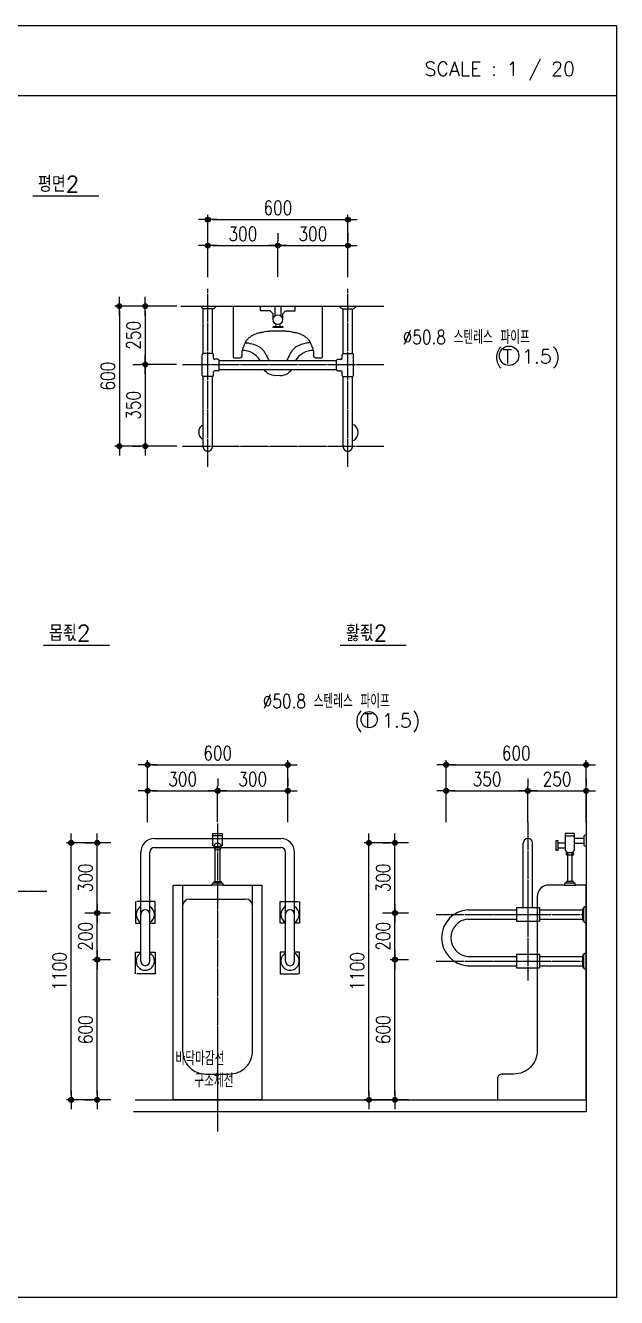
# Model space of a CAD drawing. Header units: inches. Extents: x -1249499 to 290957, y -589671 to 1013543.
# Drawn here: x -874768 to -873502, y 304207 to 306932 of the extents above; entities that cross this region are included whole.
import ezdxf

# ---------------------------------------------------------------- set-up
doc = ezdxf.new("R2010")
doc.units = ezdxf.units.IN
doc.header["$MEASUREMENT"] = 0
doc.linetypes.add('CEN', pattern=[62, 60, -1, 0, -1])
for name, color, linetype in [('A-DIMS', 33, 'Continuous'), ('A-NOTE', 62, 'Continuous'), ('A-SECT-CON', 110, 'Continuous'), ('CEN', 1, 'CEN'), ('FIN', 6, 'Continuous'), ('FIX', 6, 'Continuous'), ('FUR', 4, 'Continuous'), ('TEX', 7, 'Continuous'), ('WID', 4, 'Continuous')]:
    doc.layers.add(name, color=color, linetype=linetype)
doc.styles.add('HGT', font='romans.shx', dxfattribs={"width": 0.8, "height": 30, "bigfont": 'whgtxt.shx'})
doc.styles.add('HSH', font='romans', dxfattribs={"bigfont": 'hs'})
doc.styles.add('R14HS', font='romans.shx', dxfattribs={"bigfont": 'hsw.shx'})
doc.dimstyles.new('GNRL-10', dxfattribs={"dimscale": 10, "dimtxt": 3, "dimasz": 1, "dimexe": 1, "dimexo": 4, "dimgap": 1, "dimtad": 1, "dimdec": 0, "dimzin": 0, "dimdsep": 46, "dimtxsty": 'HGT', "dimblk": 'DOT-D1', "dimblk1": 'DOT-D1', "dimblk2": 'DOT-D1', "dimsah": 1, "dimcen": 0, "dimdle": 6, "dimclrd": 33, "dimclre": 33, "dimclrt": 62, "dimadec": 0, "dimazin": 0, "dimtfac": 1, "dimtdec": 0, "dimtix": 1, "dimtmove": 2, "dimatfit": 3, "dimldrblk": 'DOT-D1', "dimfxl": 1, "dimtvp": 1, "dimtolj": 1, "dimtzin": 0, "dimarcsym": 0})

# ---------------------------------------------------------------- blocks, each defined once
blk = doc.blocks.new('DOT-D1')
at = {"layer": 'A-DIMS'}
blk.add_line((-2, 0), (2, 0), dxfattribs=at)
at = {"layer": 'A-DIMS', "color": 62}
for radius in [0.525, 0.3]:
    blk.add_circle((0, 0), radius, dxfattribs=at)
blk = doc.blocks.new('*D1153')
at = {"layer": 'A-DIMS', "color": 33, "lineweight": -2, "transparency": 16777216}
for p, q in [((-874506.7, 305224.8), (-874506.7, 305357.8)), ((-874496.7, 305347.8), (-874216.5, 305347.8)), ((-874206.5, 305224.8), (-874206.5, 305357.8))]:
    blk.add_line(p, q, dxfattribs=at)
at = {"layer": 'DEFPOINTS', "color": 0, "transparency": 16777216}
for p in [(-874206.5, 305347.8), (-874506.7, 305184.8), (-874206.5, 305184.8)]:
    blk.add_point(p, dxfattribs=at)
at = {"layer": 'A-DIMS', "color": 33, "lineweight": -2, "transparency": 16777216, "xscale": 10, "yscale": 10, "zscale": 10, "rotation": 180}
blk.add_blockref('DOT-D1', (-874506.7, 305347.8), dxfattribs=at)
at = {"layer": 'A-DIMS', "color": 33, "lineweight": -2, "transparency": 16777216, "xscale": 10, "yscale": 10, "zscale": 10}
blk.add_blockref('DOT-D1', (-874206.5, 305347.8), dxfattribs=at)
at = {"layer": 'A-DIMS', "color": 62, "transparency": 16777216, "insert": (-874356.6, 305372.8), "char_height": 30, "attachment_point": 5, "style": 'HGT'}
blk.add_mtext('\\A1;600', dxfattribs=at)
blk = doc.blocks.new('*D1154')
at = {"layer": 'A-DIMS', "color": 33, "lineweight": -2, "transparency": 16777216}
for p, q in [((-874356.5, 305318.7), (-874356.5, 305302.2)), ((-874506.7, 305225.2), (-874506.7, 305302.2)), ((-874496.7, 305292.2), (-874366.5, 305292.2))]:
    blk.add_line(p, q, dxfattribs=at)
at = {"layer": 'DEFPOINTS', "color": 0, "transparency": 16777216}
for p in [(-874356.5, 305292.2), (-874356.5, 305278.7), (-874506.7, 305185.2)]:
    blk.add_point(p, dxfattribs=at)
at = {"layer": 'A-DIMS', "color": 33, "lineweight": -2, "transparency": 16777216, "xscale": 10, "yscale": 10, "zscale": 10, "rotation": 180}
blk.add_blockref('DOT-D1', (-874506.7, 305292.2), dxfattribs=at)
at = {"layer": 'A-DIMS', "color": 33, "lineweight": -2, "transparency": 16777216, "xscale": 10, "yscale": 10, "zscale": 10}
blk.add_blockref('DOT-D1', (-874356.5, 305292.2), dxfattribs=at)
at = {"layer": 'A-DIMS', "color": 62, "transparency": 16777216, "insert": (-874431.6, 305317.2), "char_height": 30, "attachment_point": 5, "style": 'HGT'}
blk.add_mtext('\\A1;300', dxfattribs=at)
blk = doc.blocks.new('2E-T203')
at = {"color": 0}
for p, q in [((20, 1130), (-20, 1130)), ((-10, 1085), (10, 1085)), ((-20, 930), (20, 930)), ((-15, 935), (15, 935)), ((25, 920), (-25, 920)), ((-120, 860), (120, 860))]:
    blk.add_line(p, q, dxfattribs=at)
blk.add_lwpolyline([(-20, 1140), (20, 1140), (20, 1090), (10, 1085), (10, 935), (15, 935), (15, 930), (20, 930), (25, 920), (190, 920), (190, 0), (-190, 0), (-190, 920), (-25, 920), (-20, 930), (-15, 930), (-15, 935), (-10, 935), (-10, 1085), (-20, 1090)], close=True, dxfattribs=at)
blk.add_lwpolyline([(-150, 920), (-150, 210, 0.414214), (-50, 110), (50, 110, 0.414214), (150, 210), (150, 920)], format="xyb", dxfattribs=at)
blk.add_circle((0, 1085), 15, dxfattribs=at)
for centre, start, end in [((-120, 830), 90, 180), ((120, 830), 0, 90)]:
    blk.add_arc(centre, 30, start, end, dxfattribs=at)
blk = doc.blocks.new('*D1160')
at = {"layer": 'A-DIMS', "color": 33, "lineweight": -2, "transparency": 16777216}
for p, q in [((-874585.5, 305180.7), (-874680.5, 305180.7)), ((-874670.5, 304640.5), (-874670.5, 305170.7)), ((-874585.5, 304630.5), (-874680.5, 304630.5))]:
    blk.add_line(p, q, dxfattribs=at)
at = {"layer": 'DEFPOINTS', "color": 0, "transparency": 16777216}
for p in [(-874670.5, 305180.7), (-874545.5, 305180.7), (-874545.5, 304630.5)]:
    blk.add_point(p, dxfattribs=at)
at = {"layer": 'A-DIMS', "color": 33, "lineweight": -2, "transparency": 16777216, "xscale": 10, "yscale": 10, "zscale": 10}
for p, rotation in [((-874670.5, 305180.7), 90), ((-874670.5, 304630.5), 270)]:
    blk.add_blockref('DOT-D1', p, dxfattribs=dict(at, rotation=rotation))
at = {"layer": 'A-DIMS', "color": 62, "transparency": 16777216, "insert": (-874695.5, 304905.6), "char_height": 30, "attachment_point": 5, "rotation": 90, "style": 'HGT'}
blk.add_mtext('\\A1;1100', dxfattribs=at)
blk = doc.blocks.new('*D1161')
at = {"layer": 'A-DIMS', "color": 33, "lineweight": -2, "transparency": 16777216}
for p, q in [((-874585.9, 304930.5), (-874624.9, 304930.5)), ((-874614.9, 304640.5), (-874614.9, 304920.5)), ((-874641.4, 304630.5), (-874624.9, 304630.5))]:
    blk.add_line(p, q, dxfattribs=at)
at = {"layer": 'DEFPOINTS', "color": 0, "transparency": 16777216}
for p in [(-874614.9, 304930.5), (-874545.9, 304930.5), (-874601.4, 304630.5)]:
    blk.add_point(p, dxfattribs=at)
at = {"layer": 'A-DIMS', "color": 33, "lineweight": -2, "transparency": 16777216, "xscale": 10, "yscale": 10, "zscale": 10}
for p, rotation in [((-874614.9, 304930.5), 90), ((-874614.9, 304630.5), 270)]:
    blk.add_blockref('DOT-D1', p, dxfattribs=dict(at, rotation=rotation))
at = {"layer": 'A-DIMS', "color": 62, "transparency": 16777216, "insert": (-874639.9, 304780.5), "char_height": 30, "attachment_point": 5, "rotation": 90, "style": 'HGT'}
blk.add_mtext('\\A1;600', dxfattribs=at)
blk = doc.blocks.new('*D1171')
at = {"layer": 'A-DIMS', "color": 33, "lineweight": -2, "transparency": 16777216}
for p, q in [((-874641.4, 305180.7), (-874624.9, 305180.7)), ((-874614.9, 305040.5), (-874614.9, 305170.7)), ((-874585.9, 305030.5), (-874624.9, 305030.5))]:
    blk.add_line(p, q, dxfattribs=at)
at = {"layer": 'DEFPOINTS', "color": 0, "transparency": 16777216}
for p in [(-874614.9, 305180.7), (-874601.4, 305180.7), (-874545.9, 305030.5)]:
    blk.add_point(p, dxfattribs=at)
at = {"layer": 'A-DIMS', "color": 33, "lineweight": -2, "transparency": 16777216, "xscale": 10, "yscale": 10, "zscale": 10}
for p, rotation in [((-874614.9, 305180.7), 90), ((-874614.9, 305030.5), 270)]:
    blk.add_blockref('DOT-D1', p, dxfattribs=dict(at, rotation=rotation))
at = {"layer": 'A-DIMS', "color": 62, "transparency": 16777216, "insert": (-874639.9, 305105.6), "char_height": 30, "attachment_point": 5, "rotation": 90, "style": 'HGT'}
blk.add_mtext('\\A1;300', dxfattribs=at)
blk = doc.blocks.new('*D1172')
at = {"layer": 'A-DIMS', "color": 33, "lineweight": -2, "transparency": 16777216}
for p, q in [((-874641.4, 305030.7), (-874624.9, 305030.7)), ((-874614.9, 304940.5), (-874614.9, 305020.7)), ((-874585.9, 304930.5), (-874624.9, 304930.5))]:
    blk.add_line(p, q, dxfattribs=at)
at = {"layer": 'DEFPOINTS', "color": 0, "transparency": 16777216}
for p in [(-874614.9, 305030.7), (-874601.4, 305030.7), (-874545.9, 304930.5)]:
    blk.add_point(p, dxfattribs=at)
at = {"layer": 'A-DIMS', "color": 33, "lineweight": -2, "transparency": 16777216, "xscale": 10, "yscale": 10, "zscale": 10}
for p, rotation in [((-874614.9, 305030.7), 90), ((-874614.9, 304930.5), 270)]:
    blk.add_blockref('DOT-D1', p, dxfattribs=dict(at, rotation=rotation))
at = {"layer": 'A-DIMS', "color": 62, "transparency": 16777216, "insert": (-874639.9, 304980.6), "char_height": 30, "attachment_point": 5, "rotation": 90, "style": 'HGT'}
blk.add_mtext('\\A1;200', dxfattribs=at)
blk = doc.blocks.new('*D1173')
at = {"layer": 'A-DIMS', "color": 33, "lineweight": -2, "transparency": 16777216}
for p, q in [((-873947.5, 305180.7), (-874042.5, 305180.7)), ((-874032.5, 304640.5), (-874032.5, 305170.7)), ((-873947.5, 304630.5), (-874042.5, 304630.5))]:
    blk.add_line(p, q, dxfattribs=at)
at = {"layer": 'DEFPOINTS', "color": 0, "transparency": 16777216}
for p in [(-874032.5, 305180.7), (-873907.5, 305180.7), (-873907.5, 304630.5)]:
    blk.add_point(p, dxfattribs=at)
at = {"layer": 'A-DIMS', "color": 33, "lineweight": -2, "transparency": 16777216, "xscale": 10, "yscale": 10, "zscale": 10}
for p, rotation in [((-874032.5, 305180.7), 90), ((-874032.5, 304630.5), 270)]:
    blk.add_blockref('DOT-D1', p, dxfattribs=dict(at, rotation=rotation))
at = {"layer": 'A-DIMS', "color": 62, "transparency": 16777216, "insert": (-874057.5, 304905.6), "char_height": 30, "attachment_point": 5, "rotation": 90, "style": 'HGT'}
blk.add_mtext('\\A1;1100', dxfattribs=at)
blk = doc.blocks.new('*D1174')
at = {"layer": 'A-DIMS', "color": 33, "lineweight": -2, "transparency": 16777216}
for p, q in [((-873947.9, 304930.5), (-873986.9, 304930.5)), ((-873976.9, 304640.5), (-873976.9, 304920.5)), ((-874003.4, 304630.5), (-873986.9, 304630.5))]:
    blk.add_line(p, q, dxfattribs=at)
at = {"layer": 'DEFPOINTS', "color": 0, "transparency": 16777216}
for p in [(-873976.9, 304930.5), (-873907.9, 304930.5), (-873963.4, 304630.5)]:
    blk.add_point(p, dxfattribs=at)
at = {"layer": 'A-DIMS', "color": 33, "lineweight": -2, "transparency": 16777216, "xscale": 10, "yscale": 10, "zscale": 10}
for p, rotation in [((-873976.9, 304930.5), 90), ((-873976.9, 304630.5), 270)]:
    blk.add_blockref('DOT-D1', p, dxfattribs=dict(at, rotation=rotation))
at = {"layer": 'A-DIMS', "color": 62, "transparency": 16777216, "insert": (-874001.9, 304780.5), "char_height": 30, "attachment_point": 5, "rotation": 90, "style": 'HGT'}
blk.add_mtext('\\A1;600', dxfattribs=at)
blk = doc.blocks.new('2E-T204')
at = {"color": 0}
for p, q in [((10, 1130), (10, 1090)), ((90, 1130), (50, 1130)), ((50, 1070), (50, 1130)), ((90, 1130), (90, 1070)), ((120, 1070), (120, 1110)), ((130, 1110), (130, 1070)), ((85, 1060), (55, 1060)), ((55, 1050), (55, 1060)), ((85, 1050), (55, 1050)), ((85, 1050), (85, 1060)), ((90, 930), (50, 930)), ((55, 935), (85, 935)), ((95, 920), (45, 920))]:
    blk.add_line(p, q, dxfattribs=at)
blk.add_lwpolyline([(0, 1135), (10, 1130), (10, 1120), (50, 1120), (50, 1140), (90, 1140), (90, 1100), (120, 1100), (120, 1110), (130, 1110), (130, 1070), (120, 1070), (120, 1080), (90, 1080), (90, 1070), (80, 1060), (80, 935), (85, 935), (85, 930), (90, 930), (95, 920), (160, 920, -0.414214), (210, 870), (210, 210, 0.414214), (310, 110), (360, 110, -0.414214), (380, 90), (380, 0), (0, 0), (0, 920), (45, 920), (50, 930), (55, 930), (55, 935), (60, 935), (60, 1060), (50, 1070), (50, 1100), (10, 1100), (10, 1090), (0, 1085)], format="xyb", dxfattribs=at)
blk = doc.blocks.new('*D1175')
at = {"layer": 'A-DIMS', "color": 33, "lineweight": -2, "transparency": 16777216}
for p, q in [((-873692.1, 305318.7), (-873692.1, 305302.2)), ((-873867.2, 305225.2), (-873867.2, 305302.2)), ((-873857.2, 305292.2), (-873702.1, 305292.2))]:
    blk.add_line(p, q, dxfattribs=at)
at = {"layer": 'DEFPOINTS', "color": 0, "transparency": 16777216}
for p in [(-873692.1, 305292.2), (-873692.1, 305278.7), (-873867.2, 305185.2)]:
    blk.add_point(p, dxfattribs=at)
at = {"layer": 'A-DIMS', "color": 33, "lineweight": -2, "transparency": 16777216, "xscale": 10, "yscale": 10, "zscale": 10, "rotation": 180}
blk.add_blockref('DOT-D1', (-873867.2, 305292.2), dxfattribs=at)
at = {"layer": 'A-DIMS', "color": 33, "lineweight": -2, "transparency": 16777216, "xscale": 10, "yscale": 10, "zscale": 10}
blk.add_blockref('DOT-D1', (-873692.1, 305292.2), dxfattribs=at)
at = {"layer": 'A-DIMS', "color": 62, "transparency": 16777216, "insert": (-873779.6, 305317.2), "char_height": 30, "attachment_point": 5, "style": 'HGT'}
blk.add_mtext('\\A1;350', dxfattribs=at)
blk = doc.blocks.new('*D1176')
at = {"layer": 'A-DIMS', "color": 33, "lineweight": -2, "transparency": 16777216}
for p, q in [((-873567.1, 305318.7), (-873567.1, 305302.2)), ((-873692.2, 305225.2), (-873692.2, 305302.2)), ((-873682.2, 305292.2), (-873577.1, 305292.2))]:
    blk.add_line(p, q, dxfattribs=at)
at = {"layer": 'DEFPOINTS', "color": 0, "transparency": 16777216}
for p in [(-873567.1, 305292.2), (-873567.1, 305278.7), (-873692.2, 305185.2)]:
    blk.add_point(p, dxfattribs=at)
at = {"layer": 'A-DIMS', "color": 33, "lineweight": -2, "transparency": 16777216, "xscale": 10, "yscale": 10, "zscale": 10, "rotation": 180}
blk.add_blockref('DOT-D1', (-873692.2, 305292.2), dxfattribs=at)
at = {"layer": 'A-DIMS', "color": 33, "lineweight": -2, "transparency": 16777216, "xscale": 10, "yscale": 10, "zscale": 10}
blk.add_blockref('DOT-D1', (-873567.1, 305292.2), dxfattribs=at)
at = {"layer": 'A-DIMS', "color": 62, "transparency": 16777216, "insert": (-873629.6, 305317.2), "char_height": 30, "attachment_point": 5, "style": 'HGT'}
blk.add_mtext('\\A1;250', dxfattribs=at)
blk = doc.blocks.new('*D1177')
at = {"layer": 'A-DIMS', "color": 33, "lineweight": -2, "transparency": 16777216}
for p, q in [((-873867.2, 305224.8), (-873867.2, 305357.8)), ((-873857.2, 305347.8), (-873577.1, 305347.8)), ((-873567.1, 305224.8), (-873567.1, 305357.8))]:
    blk.add_line(p, q, dxfattribs=at)
at = {"layer": 'DEFPOINTS', "color": 0, "transparency": 16777216}
for p in [(-873567.1, 305347.8), (-873867.2, 305184.8), (-873567.1, 305184.8)]:
    blk.add_point(p, dxfattribs=at)
at = {"layer": 'A-DIMS', "color": 33, "lineweight": -2, "transparency": 16777216, "xscale": 10, "yscale": 10, "zscale": 10, "rotation": 180}
blk.add_blockref('DOT-D1', (-873867.2, 305347.8), dxfattribs=at)
at = {"layer": 'A-DIMS', "color": 33, "lineweight": -2, "transparency": 16777216, "xscale": 10, "yscale": 10, "zscale": 10}
blk.add_blockref('DOT-D1', (-873567.1, 305347.8), dxfattribs=at)
at = {"layer": 'A-DIMS', "color": 62, "transparency": 16777216, "insert": (-873717.1, 305372.8), "char_height": 30, "attachment_point": 5, "style": 'HGT'}
blk.add_mtext('\\A1;600', dxfattribs=at)
blk = doc.blocks.new('*D1178')
at = {"layer": 'A-DIMS', "color": 33, "lineweight": -2, "transparency": 16777216}
for p, q in [((-874003.4, 305180.7), (-873986.9, 305180.7)), ((-873976.9, 305040.5), (-873976.9, 305170.7)), ((-873947.9, 305030.5), (-873986.9, 305030.5))]:
    blk.add_line(p, q, dxfattribs=at)
at = {"layer": 'DEFPOINTS', "color": 0, "transparency": 16777216}
for p in [(-873976.9, 305180.7), (-873963.4, 305180.7), (-873907.9, 305030.5)]:
    blk.add_point(p, dxfattribs=at)
at = {"layer": 'A-DIMS', "color": 33, "lineweight": -2, "transparency": 16777216, "xscale": 10, "yscale": 10, "zscale": 10}
for p, rotation in [((-873976.9, 305180.7), 90), ((-873976.9, 305030.5), 270)]:
    blk.add_blockref('DOT-D1', p, dxfattribs=dict(at, rotation=rotation))
at = {"layer": 'A-DIMS', "color": 62, "transparency": 16777216, "insert": (-874001.9, 305105.6), "char_height": 30, "attachment_point": 5, "rotation": 90, "style": 'HGT'}
blk.add_mtext('\\A1;300', dxfattribs=at)
blk = doc.blocks.new('*D1179')
at = {"layer": 'A-DIMS', "color": 33, "lineweight": -2, "transparency": 16777216}
for p, q in [((-874003.4, 305030.7), (-873986.9, 305030.7)), ((-873976.9, 304940.5), (-873976.9, 305020.7)), ((-873947.9, 304930.5), (-873986.9, 304930.5))]:
    blk.add_line(p, q, dxfattribs=at)
at = {"layer": 'DEFPOINTS', "color": 0, "transparency": 16777216}
for p in [(-873976.9, 305030.7), (-873963.4, 305030.7), (-873907.9, 304930.5)]:
    blk.add_point(p, dxfattribs=at)
at = {"layer": 'A-DIMS', "color": 33, "lineweight": -2, "transparency": 16777216, "xscale": 10, "yscale": 10, "zscale": 10}
for p, rotation in [((-873976.9, 305030.7), 90), ((-873976.9, 304930.5), 270)]:
    blk.add_blockref('DOT-D1', p, dxfattribs=dict(at, rotation=rotation))
at = {"layer": 'A-DIMS', "color": 62, "transparency": 16777216, "insert": (-874001.9, 304980.6), "char_height": 30, "attachment_point": 5, "rotation": 90, "style": 'HGT'}
blk.add_mtext('\\A1;200', dxfattribs=at)
blk = doc.blocks.new('*D1180')
at = {"layer": 'A-DIMS', "color": 33, "lineweight": -2, "transparency": 16777216}
for p, q in [((-874206.5, 305318.7), (-874206.5, 305302.2)), ((-874356.7, 305225.2), (-874356.7, 305302.2)), ((-874346.7, 305292.2), (-874216.5, 305292.2))]:
    blk.add_line(p, q, dxfattribs=at)
at = {"layer": 'DEFPOINTS', "color": 0, "transparency": 16777216}
for p in [(-874206.5, 305292.2), (-874206.5, 305278.7), (-874356.7, 305185.2)]:
    blk.add_point(p, dxfattribs=at)
at = {"layer": 'A-DIMS', "color": 33, "lineweight": -2, "transparency": 16777216, "xscale": 10, "yscale": 10, "zscale": 10, "rotation": 180}
blk.add_blockref('DOT-D1', (-874356.7, 305292.2), dxfattribs=at)
at = {"layer": 'A-DIMS', "color": 33, "lineweight": -2, "transparency": 16777216, "xscale": 10, "yscale": 10, "zscale": 10}
blk.add_blockref('DOT-D1', (-874206.5, 305292.2), dxfattribs=at)
at = {"layer": 'A-DIMS', "color": 62, "transparency": 16777216, "insert": (-874281.6, 305317.2), "char_height": 30, "attachment_point": 5, "style": 'HGT'}
blk.add_mtext('\\A1;300', dxfattribs=at)
blk = doc.blocks.new('*D1181')
at = {"layer": 'A-DIMS', "color": 33, "lineweight": -2, "transparency": 16777216}
for p, q in [((-874444.7, 306330.6), (-874521.7, 306330.6)), ((-874511.7, 306320.6), (-874511.7, 306215.4)), ((-874538.2, 306205.4), (-874521.7, 306205.4))]:
    blk.add_line(p, q, dxfattribs=at)
at = {"layer": 'DEFPOINTS', "color": 0, "transparency": 16777216}
for p in [(-874404.7, 306330.6), (-874511.7, 306205.4), (-874498.2, 306205.4)]:
    blk.add_point(p, dxfattribs=at)
at = {"layer": 'A-DIMS', "color": 33, "lineweight": -2, "transparency": 16777216, "xscale": 10, "yscale": 10, "zscale": 10}
for p, rotation in [((-874511.7, 306330.6), 90), ((-874511.7, 306205.4), 270)]:
    blk.add_blockref('DOT-D1', p, dxfattribs=dict(at, rotation=rotation))
at = {"layer": 'A-DIMS', "color": 62, "transparency": 16777216, "insert": (-874536.7, 306268), "char_height": 30, "attachment_point": 5, "rotation": 90, "style": 'HGT'}
blk.add_mtext('\\A1;250', dxfattribs=at)
blk = doc.blocks.new('*D1182')
at = {"layer": 'A-DIMS', "color": 33, "lineweight": -2, "transparency": 16777216}
for p, q in [((-874444.7, 306205.6), (-874521.7, 306205.6)), ((-874511.7, 306195.6), (-874511.7, 306040.4)), ((-874538.2, 306030.4), (-874521.7, 306030.4))]:
    blk.add_line(p, q, dxfattribs=at)
at = {"layer": 'DEFPOINTS', "color": 0, "transparency": 16777216}
for p in [(-874404.7, 306205.6), (-874511.7, 306030.4), (-874498.2, 306030.4)]:
    blk.add_point(p, dxfattribs=at)
at = {"layer": 'A-DIMS', "color": 33, "lineweight": -2, "transparency": 16777216, "xscale": 10, "yscale": 10, "zscale": 10}
for p, rotation in [((-874511.7, 306205.6), 90), ((-874511.7, 306030.4), 270)]:
    blk.add_blockref('DOT-D1', p, dxfattribs=dict(at, rotation=rotation))
at = {"layer": 'A-DIMS', "color": 62, "transparency": 16777216, "insert": (-874536.7, 306118), "char_height": 30, "attachment_point": 5, "rotation": 90, "style": 'HGT'}
blk.add_mtext('\\A1;350', dxfattribs=at)
blk = doc.blocks.new('*D1183')
at = {"layer": 'A-DIMS', "color": 33, "lineweight": -2, "transparency": 16777216}
for p, q in [((-874444.3, 306330.5), (-874577.3, 306330.5)), ((-874567.3, 306320.5), (-874567.3, 306040.4)), ((-874444.3, 306030.4), (-874577.3, 306030.4))]:
    blk.add_line(p, q, dxfattribs=at)
at = {"layer": 'DEFPOINTS', "color": 0, "transparency": 16777216}
for p in [(-874404.3, 306330.5), (-874567.3, 306030.4), (-874404.3, 306030.4)]:
    blk.add_point(p, dxfattribs=at)
at = {"layer": 'A-DIMS', "color": 33, "lineweight": -2, "transparency": 16777216, "xscale": 10, "yscale": 10, "zscale": 10}
for p, rotation in [((-874567.3, 306330.5), 90), ((-874567.3, 306030.4), 270)]:
    blk.add_blockref('DOT-D1', p, dxfattribs=dict(at, rotation=rotation))
at = {"layer": 'A-DIMS', "color": 62, "transparency": 16777216, "insert": (-874592.3, 306180.5), "char_height": 30, "attachment_point": 5, "rotation": 90, "style": 'HGT'}
blk.add_mtext('\\A1;600', dxfattribs=at)
blk = doc.blocks.new('*D1189')
at = {"layer": 'A-DIMS', "color": 33, "lineweight": -2, "transparency": 16777216}
for p, q in [((-874077.6, 306486.7), (-874077.6, 306470.2)), ((-874227.8, 306393.2), (-874227.8, 306470.2)), ((-874217.8, 306460.2), (-874087.6, 306460.2))]:
    blk.add_line(p, q, dxfattribs=at)
at = {"layer": 'DEFPOINTS', "color": 0, "transparency": 16777216}
for p in [(-874077.6, 306460.2), (-874077.6, 306446.7), (-874227.8, 306353.2)]:
    blk.add_point(p, dxfattribs=at)
at = {"layer": 'A-DIMS', "color": 33, "lineweight": -2, "transparency": 16777216, "xscale": 10, "yscale": 10, "zscale": 10, "rotation": 180}
blk.add_blockref('DOT-D1', (-874227.8, 306460.2), dxfattribs=at)
at = {"layer": 'A-DIMS', "color": 33, "lineweight": -2, "transparency": 16777216, "xscale": 10, "yscale": 10, "zscale": 10}
blk.add_blockref('DOT-D1', (-874077.6, 306460.2), dxfattribs=at)
at = {"layer": 'A-DIMS', "color": 62, "transparency": 16777216, "insert": (-874152.7, 306485.2), "char_height": 30, "attachment_point": 5, "style": 'HGT'}
blk.add_mtext('\\A1;300', dxfattribs=at)
blk = doc.blocks.new('*D1190')
at = {"layer": 'A-DIMS', "color": 33, "lineweight": -2, "transparency": 16777216}
for p, q in [((-874377.8, 306392.8), (-874377.8, 306525.8)), ((-874367.8, 306515.8), (-874087.6, 306515.8)), ((-874077.6, 306392.8), (-874077.6, 306525.8))]:
    blk.add_line(p, q, dxfattribs=at)
at = {"layer": 'DEFPOINTS', "color": 0, "transparency": 16777216}
for p in [(-874077.6, 306515.8), (-874377.8, 306352.8), (-874077.6, 306352.8)]:
    blk.add_point(p, dxfattribs=at)
at = {"layer": 'A-DIMS', "color": 33, "lineweight": -2, "transparency": 16777216, "xscale": 10, "yscale": 10, "zscale": 10, "rotation": 180}
blk.add_blockref('DOT-D1', (-874377.8, 306515.8), dxfattribs=at)
at = {"layer": 'A-DIMS', "color": 33, "lineweight": -2, "transparency": 16777216, "xscale": 10, "yscale": 10, "zscale": 10}
blk.add_blockref('DOT-D1', (-874077.6, 306515.8), dxfattribs=at)
at = {"layer": 'A-DIMS', "color": 62, "transparency": 16777216, "insert": (-874227.7, 306540.8), "char_height": 30, "attachment_point": 5, "style": 'HGT'}
blk.add_mtext('\\A1;600', dxfattribs=at)
blk = doc.blocks.new('*D1191')
at = {"layer": 'A-DIMS', "color": 33, "lineweight": -2, "transparency": 16777216}
for p, q in [((-874227.6, 306486.7), (-874227.6, 306470.2)), ((-874377.8, 306393.2), (-874377.8, 306470.2)), ((-874367.8, 306460.2), (-874237.6, 306460.2))]:
    blk.add_line(p, q, dxfattribs=at)
at = {"layer": 'DEFPOINTS', "color": 0, "transparency": 16777216}
for p in [(-874227.6, 306460.2), (-874227.6, 306446.7), (-874377.8, 306353.2)]:
    blk.add_point(p, dxfattribs=at)
at = {"layer": 'A-DIMS', "color": 33, "lineweight": -2, "transparency": 16777216, "xscale": 10, "yscale": 10, "zscale": 10, "rotation": 180}
blk.add_blockref('DOT-D1', (-874377.8, 306460.2), dxfattribs=at)
at = {"layer": 'A-DIMS', "color": 33, "lineweight": -2, "transparency": 16777216, "xscale": 10, "yscale": 10, "zscale": 10}
blk.add_blockref('DOT-D1', (-874227.6, 306460.2), dxfattribs=at)
at = {"layer": 'A-DIMS', "color": 62, "transparency": 16777216, "insert": (-874302.7, 306485.2), "char_height": 30, "attachment_point": 5, "style": 'HGT'}
blk.add_mtext('\\A1;300', dxfattribs=at)

msp = doc.modelspace()

# ---------------------------------------------------------------- linework, layer by layer
msp.add_line((-876234.2, 306781.8), (-873502.1, 306781.8))
msp.add_lwpolyline([(-876234.2, 306931.8), (-873502.1, 306931.8), (-873502.1, 304206.8), (-876234.2, 304206.8)], close=True)
at = {"layer": 'A-NOTE', "color": 3}
for p, q in [((-874752.5, 306567), (-874610.9, 306567)), ((-874730.1, 305604), (-874588.5, 305604)), ((-874094.1, 305604), (-873952.5, 305604))]:
    msp.add_line(p, q, dxfattribs=at)
at = {"layer": 'A-NOTE'}
for points in [[(-874082.4, 306262.6, 0, 5.69, 0), (-874065.4, 306262.6, 0, 0, 0), (-873977.6, 306262.6, 0, 0, 0)], [(-874302.5, 305182.6, 0, 5.69, 0), (-874302.5, 305199.6, 0, 0, 0), (-874302.5, 305486.6, 0, 0, 0), (-874264.4, 305486.6, 0, 0, 0)], [(-874487.8, 304632.3, 0, 4.91, 0), (-874487.8, 304647, 0, 0, 0), (-874487.8, 304711.6, 0, 0, 0), (-874455.7, 304711.6, 0, 0, 0)], [(-874445.6, 304603.6, 0, 4.91, 0), (-874445.6, 304618.3, 0, 0, 0), (-874445.6, 304666, 0, 0, 0), (-874413.5, 304666, 0, 0, 0)]]:
    msp.add_lwpolyline(points, format="xyseb", dxfattribs=at)
for centre, radius in [((-873732.4, 306224.2), 20.8), ((-874032.2, 305444.6), 17.3)]:
    msp.add_circle(centre, radius, dxfattribs=at)
at = {"layer": 'A-SECT-CON', "color": 2}
for p, q in [((-874435.5, 306330.6), (-874000.9, 306330.6)), ((-873567.1, 305291.7), (-873567.1, 304604.6)), ((-873567.1, 304604.6), (-874537.2, 304604.6))]:
    msp.add_line(p, q, dxfattribs=at)
at = {"layer": 'CEN'}
for p, q in [((-874377.7, 305986.6), (-874377.7, 306367.6)), ((-874077.8, 305986.6), (-874077.8, 306367.6)), ((-874431.7, 306205.6), (-874000.9, 306205.6)), ((-874431.7, 306030.6), (-874000.9, 306030.6)), ((-874356.7, 305222.1), (-874356.7, 304562.5)), ((-873692.1, 305225.7), (-873692.1, 304886.1)), ((-874887.2, 305077.3), (-874722.6, 305077.3)), ((-873888.9, 305027.5), (-873574.2, 305027.5)), ((-873888.9, 304927.5), (-873574.4, 304927.5))]:
    msp.add_line(p, q, dxfattribs=at)
at = {"layer": 'FIN'}
msp.add_line((-874356.6, 305170.5), (-874356.6, 305200.5), dxfattribs=at)
at = {"layer": 'FIX', "color": 4}
for p, q in [((-874388.2, 306325.8), (-874391.6, 306329.3)), ((-874367.5, 306324.4), (-874387.9, 306324.4)), ((-874387.5, 306228.8), (-874387.5, 306324.4)), ((-874367.9, 306228.8), (-874367.9, 306324.4)), ((-874364, 306325.8), (-874360.5, 306329.3)), ((-874091.5, 306325.8), (-874095, 306329.3)), ((-874088.1, 306324.4), (-874067.6, 306324.4)), ((-874087.6, 306228.8), (-874087.6, 306324.4)), ((-874068, 306228.8), (-874068, 306324.4)), ((-874064.1, 306325.8), (-874060.7, 306329.3)), ((-874390, 306182.2), (-874390, 306226.4)), ((-874367.9, 306228.8), (-874387.5, 306228.8)), ((-874365.4, 306219), (-874365.4, 306226.4)), ((-874355.6, 306216.6), (-874363, 306216.6)), ((-874353.2, 306214.1), (-874102.4, 306214.1)), ((-874353.2, 306194.5), (-874353.2, 306214.1)), ((-874102.4, 306194.5), (-874102.4, 306214.1)), ((-874099.9, 306216.6), (-874092.6, 306216.6)), ((-874090.1, 306219), (-874090.1, 306226.4)), ((-874087.6, 306228.8), (-874068, 306228.8)), ((-874065.6, 306182.2), (-874065.6, 306226.4)), ((-874365.4, 306182.2), (-874365.4, 306189.6)), ((-874355.6, 306192.1), (-874363, 306192.1)), ((-874353.2, 306194.5), (-874102.4, 306194.5)), ((-874099.9, 306192.1), (-874092.6, 306192.1)), ((-874090.1, 306182.2), (-874090.1, 306189.6)), ((-874367.9, 306179.8), (-874387.5, 306179.8)), ((-874387.5, 306027.6), (-874387.5, 306179.8)), ((-874367.9, 306027.6), (-874367.9, 306179.8)), ((-874087.6, 306179.8), (-874068, 306179.8)), ((-874087.6, 306027.6), (-874087.6, 306179.8)), ((-874068, 306027.6), (-874068, 306179.8)), ((-874491.9, 305190.3), (-874221.5, 305190.3)), ((-873701.9, 305042.3), (-873701.9, 305180.5)), ((-873682.2, 305042.3), (-873682.2, 305180.5)), ((-874521.5, 304927.5), (-874521.4, 305160.8)), ((-874501.9, 304927.5), (-874501.9, 305160.8)), ((-874491.9, 305170.8), (-874221.5, 305170.8)), ((-874211.5, 304927.5), (-874211.5, 305160.8)), ((-874191.9, 304927.5), (-874192, 305160.8)), ((-874532.4, 305055.1), (-874532.4, 305008.7)), ((-874490.3, 305055.1), (-874529.9, 305055.1)), ((-874490.3, 305008.7), (-874490.3, 305055.1)), ((-874223.1, 305008.7), (-874223.1, 305055.1)), ((-874223.1, 305055.1), (-874183.5, 305055.1)), ((-874181.1, 305055.1), (-874181.1, 305008.7)), ((-873820.6, 305037.4), (-873716.6, 305037.4)), ((-873716.6, 305042.3), (-873667.5, 305042.3)), ((-873716.6, 305042.3), (-873716.6, 305012.8)), ((-873667.5, 305042.3), (-873667.5, 305012.8)), ((-873667.5, 305037.4), (-873574.2, 305037.4)), ((-873574.4, 305040.4), (-873574.4, 305038.4)), ((-873572, 305040.4), (-873574.4, 305040.4)), ((-873574.4, 305018.8), (-873574.4, 305038.4)), ((-873567.1, 305045.3), (-873572, 305042.8)), ((-873572, 305042.8), (-873572, 305040.4)), ((-873572, 305013.9), (-873572, 305040.4)), ((-873820.6, 305017.7), (-873716.6, 305017.7)), ((-873716.6, 305012.8), (-873667.5, 305012.8)), ((-873667.5, 305017.7), (-873574.2, 305017.7)), ((-873574.4, 305018.8), (-873574.4, 305013.9)), ((-873574.4, 305013.9), (-873572, 305013.9)), ((-873572, 305013.9), (-873572, 305011.5)), ((-873572, 305011.5), (-873567.1, 305009)), ((-874532.4, 305008.7), (-874521.5, 305008.7)), ((-874501.9, 305008.7), (-874490.3, 305008.7)), ((-874211.5, 305008.7), (-874223.1, 305008.7)), ((-874181.1, 305008.7), (-874191.9, 305008.7)), ((-874532.4, 304946.4), (-874521.5, 304946.4)), ((-874532.4, 304900), (-874532.4, 304946.4)), ((-874501.9, 304946.4), (-874490.3, 304946.4)), ((-874490.3, 304946.4), (-874490.3, 304900)), ((-874223.1, 304946.4), (-874223.1, 304900)), ((-874211.5, 304946.4), (-874223.1, 304946.4)), ((-874181.1, 304946.4), (-874191.9, 304946.4)), ((-874181.1, 304900), (-874181.1, 304946.4)), ((-873820.6, 304937.4), (-873716.6, 304937.4)), ((-873716.6, 304942.3), (-873667.5, 304942.3)), ((-873716.6, 304942.3), (-873716.6, 304912.8)), ((-873667.5, 304942.3), (-873667.5, 304912.8)), ((-873667.5, 304937.4), (-873574.4, 304937.4)), ((-873572, 304940.6), (-873574.4, 304940.6)), ((-873574.4, 304940.6), (-873574.4, 304938.7)), ((-873574.4, 304919), (-873574.4, 304938.7)), ((-873567.1, 304945.5), (-873572, 304943)), ((-873572, 304943), (-873572, 304940.6)), ((-873572, 304914.1), (-873572, 304940.6)), ((-873820.6, 304917.7), (-873716.6, 304917.7)), ((-873716.6, 304912.8), (-873667.5, 304912.8)), ((-873667.5, 304917.7), (-873574.4, 304917.7)), ((-873574.4, 304919), (-873574.4, 304914.1)), ((-873574.4, 304914.1), (-873572, 304914.1)), ((-873572, 304914.1), (-873572, 304911.7)), ((-873572, 304911.7), (-873567.1, 304909.2)), ((-874490.3, 304900), (-874529.9, 304900)), ((-874223.1, 304900), (-874183.5, 304900))]:
    msp.add_line(p, q, dxfattribs=at)
for points in [[(-873567.1, 305009), (-873567.1, 305045.3)], [(-873567.1, 304909.2), (-873567.1, 304945.5)]]:
    msp.add_lwpolyline(points, dxfattribs=at)
for centre, radius, start, end in [((-874367.5, 306329.3), 4.91, 270, 315), ((-874088.1, 306329.3), 4.91, 225, 270), ((-874067.6, 306329.3), 4.91, 270, 315), ((-874387.5, 306226.4), 2.45, 90, 180), ((-874367.9, 306226.4), 2.45, 0, 90), ((-874363, 306219), 2.45, 180, 270), ((-874355.6, 306214.1), 2.45, 0, 90), ((-874099.9, 306214.1), 2.45, 90, 180), ((-874092.6, 306219), 2.45, 270, 0), ((-874087.6, 306226.4), 2.45, 90, 180), ((-874068, 306226.4), 2.45, 0, 90), ((-874387.5, 306182.2), 2.45, 180, 270), ((-874367.9, 306182.2), 2.45, 270, 0), ((-874363, 306189.6), 2.45, 90, 180), ((-874355.6, 306194.5), 2.45, 270, 0), ((-874099.9, 306194.5), 2.45, 180, 270), ((-874092.6, 306189.6), 2.45, 0, 90), ((-874087.6, 306182.2), 2.45, 180, 270), ((-874068, 306182.2), 2.45, 270, 0), ((-874377.7, 306060.5), 19.6, 128.7864, 231.2136), ((-874075.4, 306059.7), 19.6, 299.9062, 60), ((-874377.7, 306029.3), 9.81, 180, 0), ((-874077.8, 306029.3), 9.81, 180, 0), ((-874491.9, 305160.8), 29.5, 90, 180), ((-874221.5, 305160.8), 29.5, 0, 90), ((-873692.1, 305180.5), 9.81, 0, 180), ((-874491.9, 305160.8), 10, 90, 180), ((-874221.5, 305160.8), 10, 0, 90), ((-874511.7, 305027.4), 19.6, 120.0939, 241.474), ((-874511.7, 305027.5), 9.81, 0, 180), ((-874511.7, 305027.4), 19.6, 300, 60.0938), ((-874201.7, 305027.4), 19.6, 119.9062, 240), ((-874201.7, 305027.5), 9.81, 0, 180), ((-874201.7, 305027.4), 19.6, 298.526, 59.9061), ((-873817, 304977.5), 59.9, 93.4375, 266.5625), ((-873816.9, 304977.5), 40.3, 95.1905, 264.8095), ((-874511.7, 304927.6), 19.6, 118.526, 60.0938), ((-874511.7, 304927.5), 9.81, 180, 0), ((-874201.7, 304927.6), 19.6, 119.9062, 61.474), ((-874201.7, 304927.5), 9.81, 180, 0)]:
    msp.add_arc(centre, radius, start, end, dxfattribs=at)
at = {"layer": 'FUR'}
for p, q in [((-874264.9, 306320.2), (-874264.9, 306330.6)), ((-874244.3, 306320.2), (-874264.9, 306320.2)), ((-874238.1, 306314), (-874244.3, 306320.2)), ((-874234, 306330.6), (-874234, 306309.9)), ((-874221.6, 306330.6), (-874221.6, 306309.9)), ((-874217.4, 306314), (-874211.2, 306320.2)), ((-874211.2, 306320.2), (-874190.6, 306320.2)), ((-874190.6, 306320.2), (-874190.6, 306330.6)), ((-874238.1, 306303.7), (-874238.1, 306314)), ((-874231.9, 306291.3), (-874231.9, 306287.2)), ((-874223.6, 306291.3), (-874223.6, 306287.2)), ((-874217.4, 306303.7), (-874217.4, 306314)), ((-874238.1, 306287.2), (-874217.4, 306287.2)), ((-874238.1, 306285.1), (-874238.1, 306287.2)), ((-874217.4, 306285.1), (-874238.1, 306285.1)), ((-874217.4, 306287.2), (-874217.4, 306285.1))]:
    msp.add_line(p, q, dxfattribs=at)
for points in [[(-874265.9, 306214.1, 0.260617), (-874304.2, 306235.6, 0.093254), (-874305, 306226.5, -0.157252), (-874306.2, 306221.1, -0.063313), (-874307.6, 306219.3, -0.198912), (-874308.3, 306219), (-874316.6, 306219), (-874320.7, 306219, -0.198912), (-874322.2, 306219.6, -0.198912), (-874322.8, 306221.1), (-874322.8, 306274.8), (-874322.8, 306330.6)], [(-874132.8, 306330.6), (-874132.8, 306274.8), (-874132.8, 306221.1, -0.198912), (-874133.4, 306219.6, -0.198912), (-874134.8, 306219), (-874139, 306219), (-874147.2, 306219, -0.198912), (-874147.9, 306219.3, -0.063313), (-874149.3, 306221.1, -0.157252), (-874150.5, 306226.5, 0.093254), (-874151.4, 306235.6, 0.260617), (-874189.7, 306214.1)], [(-874298, 306252.1, -0.028843), (-874289.3, 306251.3, -0.042834), (-874283.5, 306250, -0.02628), (-874269.7, 306244.7, -0.069019), (-874264.9, 306241.8, -0.04558), (-874259.3, 306236.1, -0.043799), (-874254.6, 306229.4, -0.025173), (-874250.9, 306222.1, 0.017221), (-874247, 306214.1, 0.022189)], [(-874157.6, 306252.1, 0.028843), (-874166.3, 306251.3, 0.042834), (-874172, 306250, 0.02628), (-874185.8, 306244.7, 0.069019), (-874190.6, 306241.8, 0.04558), (-874196.2, 306236.1, 0.043799), (-874200.9, 306229.4, 0.025173), (-874204.6, 306222.1, -0.017221), (-874208.5, 306214.1, -0.022189)], [(-874198.3, 306194.5, -0.304114), (-874227.8, 306181.9, -0.304114), (-874257.2, 306194.5)]]:
    msp.add_lwpolyline(points, format="xyb", dxfattribs=at)
msp.add_circle((-874227.8, 306301.6), 10.3, dxfattribs=at)
for centre, radius, start, end in [((-874263.6, 306233.5), 38.9, 118.6105, 136.4862), ((-874257, 306221.5), 52.6, 103.2516, 118.6105), ((-874250.5, 306193.8), 81.1, 101.3099, 103.2516), ((-874138.8, 305635.2), 650.7, 100.6246, 101.3099), ((-874237, 306158.7), 118.1, 93.8141, 100.6246), ((-874233.2, 306102.3), 174.7, 88.2147, 93.8141), ((-874222.3, 306102.3), 174.7, 86.1859, 91.7853), ((-874218.6, 306158.7), 118.1, 79.3754, 86.1859), ((-874316.8, 305635.2), 650.7, 78.6901, 79.3754), ((-874205.1, 306193.8), 81.1, 76.7484, 78.6901), ((-874198.5, 306221.5), 52.6, 61.3895, 76.7484), ((-874192, 306233.5), 38.9, 43.5138, 61.3895), ((-874167.3, 306196.1), 142.4, 159.444, 163.9272), ((-874255, 306229), 48.8, 151.7834, 159.444), ((-874271.7, 306238), 29.8, 143.1301, 151.7834), ((-874255.2, 306225.6), 50.5, 136.4862, 143.1301), ((-874200.4, 306225.6), 50.5, 36.8699, 43.5138), ((-874183.8, 306238), 29.8, 28.2166, 36.8699), ((-874200.6, 306229), 48.8, 20.556, 28.2166), ((-874288.2, 306196.1), 142.4, 16.0728, 20.556)]:
    msp.add_arc(centre, radius, start, end, dxfattribs=at)
at = {"layer": 'WID'}
msp.add_line((-874533.4, 304630.5), (-873567.1, 304630.5), dxfattribs=at)

# ---------------------------------------------------------------- block references
at = {"layer": 'FUR', "yscale": 0.5, "zscale": 0.5}
for name, p, xscale in [('2E-T203', (-874356.7, 304630.5), 0.5), ('2E-T204', (-873567.1, 304630.5), -0.5)]:
    msp.add_blockref(name, p, dxfattribs=dict(at, xscale=xscale))

# ---------------------------------------------------------------- texts
at = {"layer": 'A-NOTE', "color": 3}
for s, style, p in [('평면2', 'R14HS', (-874741.8, 306575)), ('몹죇2', 'HSH', (-874718, 305613.1)), ('홣죇2', 'HSH', (-874082, 305613.1))]:
    msp.add_text(s, height=34.12, dxfattribs=dict(at, style=style)).set_placement(p)
at = {"layer": 'A-NOTE', "style": 'R14HS', "width": 0.8}
for s, p in [('%%c50.8 스텐레스 파이프', (-873960.3, 306249.2)), ('%%c50.8 스텐레스 파이프', (-874260.1, 305469.6)), ('바닥마감선', (-874447, 304704.1)), ('구조체선', (-874406.5, 304656.9))]:
    msp.add_text(s, height=30, dxfattribs=at).set_placement(p)
at = {"layer": 'A-NOTE', "style": 'R14HS'}
for p in [(-873764.2, 306207.7), (-874064, 305428.1)]:
    msp.add_text('(T 1.5)', height=30, dxfattribs=at).set_placement(p)
at = {"layer": 'TEX', "color": 3, "style": 'R14HS'}
msp.add_text('SCALE : 1 / 20', height=30, dxfattribs=at).set_placement((-873913.8, 306823.7))

# ---------------------------------------------------------------- dimensions: what is measured, and where the dimension line sits
at = {"layer": 'A-DIMS'}
for base, p1, p2, text, picture, middle in [((-874077.6, 306515.8), (-874377.8, 306352.8), (-874077.6, 306352.8), '600', '*D1190', (-874227.7, 306540.8)), ((-874227.6, 306460.2), (-874377.8, 306353.2), (-874227.6, 306446.7), '300', '*D1191', (-874302.7, 306485.2)), ((-874077.6, 306460.2), (-874227.8, 306353.2), (-874077.6, 306446.7), '300', '*D1189', (-874152.7, 306485.2)), ((-874206.5, 305347.8), (-874506.7, 305184.8), (-874206.5, 305184.8), '600', '*D1153', (-874356.6, 305372.8)), ((-873567.1, 305347.8), (-873867.2, 305184.8), (-873567.1, 305184.8), '600', '*D1177', (-873717.1, 305372.8)), ((-874356.5, 305292.2), (-874506.7, 305185.2), (-874356.5, 305278.7), '300', '*D1154', (-874431.6, 305317.2)), ((-874206.5, 305292.2), (-874356.7, 305185.2), (-874206.5, 305278.7), '300', '*D1180', (-874281.6, 305317.2)), ((-873692.1, 305292.2), (-873867.2, 305185.2), (-873692.1, 305278.7), '350', '*D1175', (-873779.6, 305317.2)), ((-873567.1, 305292.2), (-873692.2, 305185.2), (-873567.1, 305278.7), '250', '*D1176', (-873629.6, 305317.2))]:
    dim = msp.add_linear_dim(base=base, p1=p1, p2=p2, text=text, dimstyle='GNRL-10', dxfattribs=at)
    dim.commit()
    dim.dimension.update_dxf_attribs({"geometry": picture, "text_midpoint": middle})
for base, p1, p2, text, picture, middle in [((-874567.3, 306030.4), (-874404.3, 306330.5), (-874404.3, 306030.4), '600', '*D1183', (-874592.3, 306180.5)), ((-874511.7, 306205.4), (-874404.7, 306330.6), (-874498.2, 306205.4), '250', '*D1181', (-874536.7, 306268)), ((-874511.7, 306030.4), (-874404.7, 306205.6), (-874498.2, 306030.4), '350', '*D1182', (-874536.7, 306118)), ((-874670.5, 305180.7), (-874545.5, 304630.5), (-874545.5, 305180.7), '1100', '*D1160', (-874695.5, 304905.6)), ((-874614.9, 305180.7), (-874545.9, 305030.5), (-874601.4, 305180.7), '300', '*D1171', (-874639.9, 305105.6)), ((-874032.5, 305180.7), (-873907.5, 304630.5), (-873907.5, 305180.7), '1100', '*D1173', (-874057.5, 304905.6)), ((-873976.9, 305180.7), (-873907.9, 305030.5), (-873963.4, 305180.7), '300', '*D1178', (-874001.9, 305105.6)), ((-874614.9, 305030.7), (-874545.9, 304930.5), (-874601.4, 305030.7), '200', '*D1172', (-874639.9, 304980.6)), ((-873976.9, 305030.7), (-873907.9, 304930.5), (-873963.4, 305030.7), '200', '*D1179', (-874001.9, 304980.6)), ((-874614.9, 304930.5), (-874601.4, 304630.5), (-874545.9, 304930.5), '600', '*D1161', (-874639.9, 304780.5)), ((-873976.9, 304930.5), (-873963.4, 304630.5), (-873907.9, 304930.5), '600', '*D1174', (-874001.9, 304780.5))]:
    dim = msp.add_linear_dim(base=base, p1=p1, p2=p2, angle=90, text=text, dimstyle='GNRL-10', dxfattribs=at)
    dim.commit()
    dim.dimension.update_dxf_attribs({"geometry": picture, "text_midpoint": middle})

doc.saveas('drawing.dxf')
